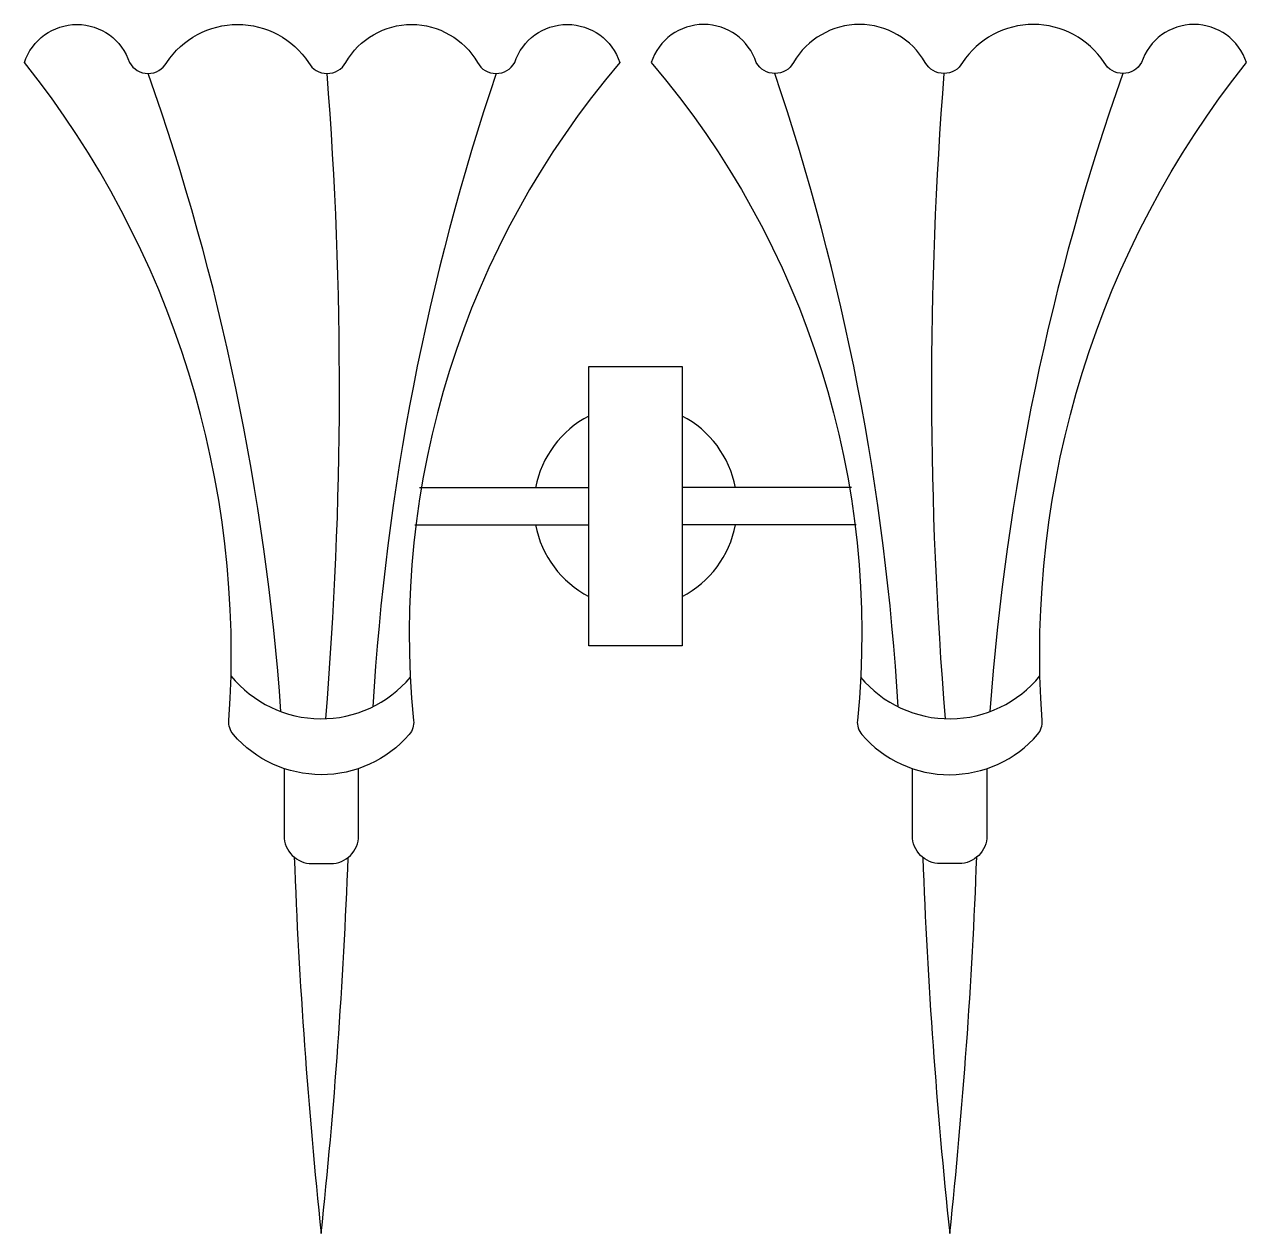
# Model space of a CAD drawing. Extents: x -78113 to -77836, y -36368 to -36094.
import ezdxf

# ---------------------------------------------------------------- set-up
doc = ezdxf.new("R2010")
doc.units = 0
doc.header["$MEASUREMENT"] = 0
for name, color, linetype in [('3', 3, 'CONTINUOUS'), ('4', 4, 'CONTINUOUS'), ('7', 7, 'CONTINUOUS')]:
    doc.layers.add(name, color=color, linetype=linetype)

msp = doc.modelspace()

# ---------------------------------------------------------------- linework, layer by layer
at = {"layer": '3'}
for centre, radius, start, end in [((-78607.9, -36289.65), 554.72, 4.1113, 19.4238), ((-78949.06, -36176.49), 907.71, 355.26072, 4.50645), ((-77484.38, -36281.16), 550.33, 161.3499, 176.6256), ((-78464, -36281.16), 550.33, 3.3744, 18.6501), ((-76999.33, -36176.49), 907.71, 175.49355, 184.73928), ((-77340.49, -36289.65), 554.72, 160.5762, 175.8887)]:
    msp.add_arc(centre, radius, start, end, dxfattribs=at)
at = {"layer": '4'}
for points in [[(-78039.92, -36102.69, -0.578377), (-78010.04, -36102.69, 0.58834), (-78001.59, -36102.69, -0.72531), (-77977.76, -36102.69, 0.204098), (-78024.53, -36251.88, -0.208134), (-78025.54, -36255.09, -0.456625), (-78065.41, -36255.07, -0.204734), (-78066.42, -36251.91, 0.188104), (-78112.81, -36102.69, -0.725309), (-78088.97, -36102.69, 0.58834), (-78080.53, -36102.69, -0.537542), (-78048.37, -36102.69, 0.58834)], [(-77908.46, -36102.69, 0.578377), (-77938.34, -36102.69, -0.58834), (-77946.79, -36102.69, 0.72531), (-77970.62, -36102.69, -0.204098), (-77923.85, -36251.88, 0.208134), (-77922.84, -36255.09, 0.456625), (-77882.97, -36255.07, 0.204734), (-77881.96, -36251.91, -0.188104), (-77835.58, -36102.69, 0.725309), (-77859.41, -36102.69, -0.58834), (-77867.86, -36102.69, 0.537542), (-77900.01, -36102.69, -0.58834)]]:
    msp.add_lwpolyline(points, format="xyb", close=True, dxfattribs=at)
for points in [[(-78053.9, -36262.8), (-78053.9, -36278.01, 0.414214), (-78047.56, -36284.34), (-78043.34, -36284.34, 0.414214), (-78037, -36278.01), (-78037, -36262.79)], [(-77894.48, -36262.8), (-77894.48, -36278.01, -0.414214), (-77900.82, -36284.34), (-77905.04, -36284.34, -0.414214), (-77911.38, -36278.01), (-77911.38, -36262.79)]]:
    msp.add_lwpolyline(points, format="xyb", dxfattribs=at)
for centre, radius, start, end in [((-76805.54, -36236.41), 1246.93, 182.13606, 186.06915), ((-79285.5, -36236.41), 1247, 353.93102, 357.86125), ((-76662.89, -36236.41), 1247, 182.13875, 186.06898), ((-79142.84, -36236.41), 1246.93, 353.93085, 357.86394)]:
    msp.add_arc(centre, radius, start, end, dxfattribs=at)
at = {"layer": '7'}
for p, q in [((-78023.22, -36199.09), (-77984.75, -36199.09)), ((-77925.17, -36199.09), (-77963.63, -36199.09)), ((-78024.28, -36207.54), (-77984.75, -36207.54)), ((-77924.1, -36207.54), (-77963.63, -36207.54))]:
    msp.add_line(p, q, dxfattribs=at)
msp.add_lwpolyline([(-77984.75, -36235), (-77984.75, -36171.64), (-77963.63, -36171.64), (-77963.63, -36235)], close=True, dxfattribs=at)
for centre, radius, start, end in [((-77974.19, -36203.32), 23.04, 117.2842, 169.4344), ((-77974.19, -36203.32), 23.04, 10.5656, 62.7158), ((-77974.19, -36203.32), 23.04, 190.5656, 242.7158), ((-77974.19, -36203.32), 23.04, 297.2842, 349.4344), ((-78045.47, -36225.13), 26.38, 219.0505, 320.047), ((-77902.92, -36225.13), 26.38, 219.953, 320.9495)]:
    msp.add_arc(centre, radius, start, end, dxfattribs=at)

doc.saveas('drawing.dxf')
